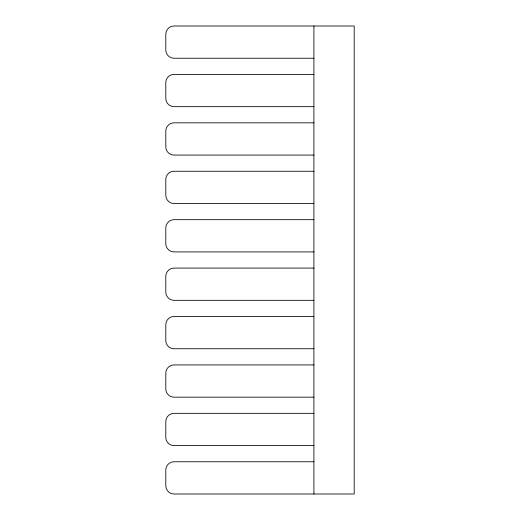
<?xml version="1.0" encoding="UTF-8"?>
<svg xmlns="http://www.w3.org/2000/svg" width="520" height="520" viewBox="0 0 520 520"><rect width="100%" height="100%" fill="white"/><g stroke="black" fill="none" stroke-linecap="round" stroke-linejoin="round"><path stroke-width="0.78" d="M313.905 58.24L173.856 58.24C169.54 58.266 165.763 54.496 165.796 50.18L165.796 34.06C165.763 29.744 169.54 25.974 173.856 26L354.204 26L354.204 494L173.856 494C169.54 494.026 165.763 490.256 165.796 485.94L165.796 469.82C165.763 465.504 169.54 461.734 173.856 461.76L313.905 461.76M313.905 74.418L173.856 74.418C169.54 74.392 165.763 78.163 165.796 82.478L165.796 98.599C165.763 102.915 169.54 106.684 173.856 106.659L313.905 106.659M313.905 122.837L173.856 122.837C169.54 122.811 165.763 126.581 165.796 130.897L165.796 147.017C165.763 151.333 169.54 155.103 173.856 155.077L313.905 155.077M313.905 171.256L173.856 171.256C169.54 171.223 165.763 175 165.796 179.316L165.796 195.436C165.763 199.752 169.54 203.522 173.856 203.495L313.905 203.495M313.905 219.667L173.856 219.667C169.54 219.642 165.763 223.418 165.796 227.728L165.796 243.854C165.763 248.164 169.54 251.94 173.856 251.914L313.905 251.914M313.905 268.086L173.856 268.086C169.54 268.06 165.763 271.837 165.796 276.146L165.796 292.272C165.763 296.582 169.54 300.358 173.856 300.333L313.905 300.333M313.905 316.505L173.856 316.505C169.54 316.478 165.763 320.249 165.796 324.565L165.796 340.685C165.763 345 169.54 348.777 173.856 348.745L313.905 348.745M313.905 364.923L173.856 364.923C169.54 364.897 165.763 368.667 165.796 372.983L165.796 389.103C165.763 393.419 169.54 397.189 173.856 397.163L313.905 397.163M313.905 413.341L173.856 413.341C169.54 413.316 165.763 417.085 165.796 421.401L165.796 437.522C165.763 441.838 169.54 445.607 173.856 445.582L313.905 445.582M313.905 26L313.905 494"/></g></svg>
